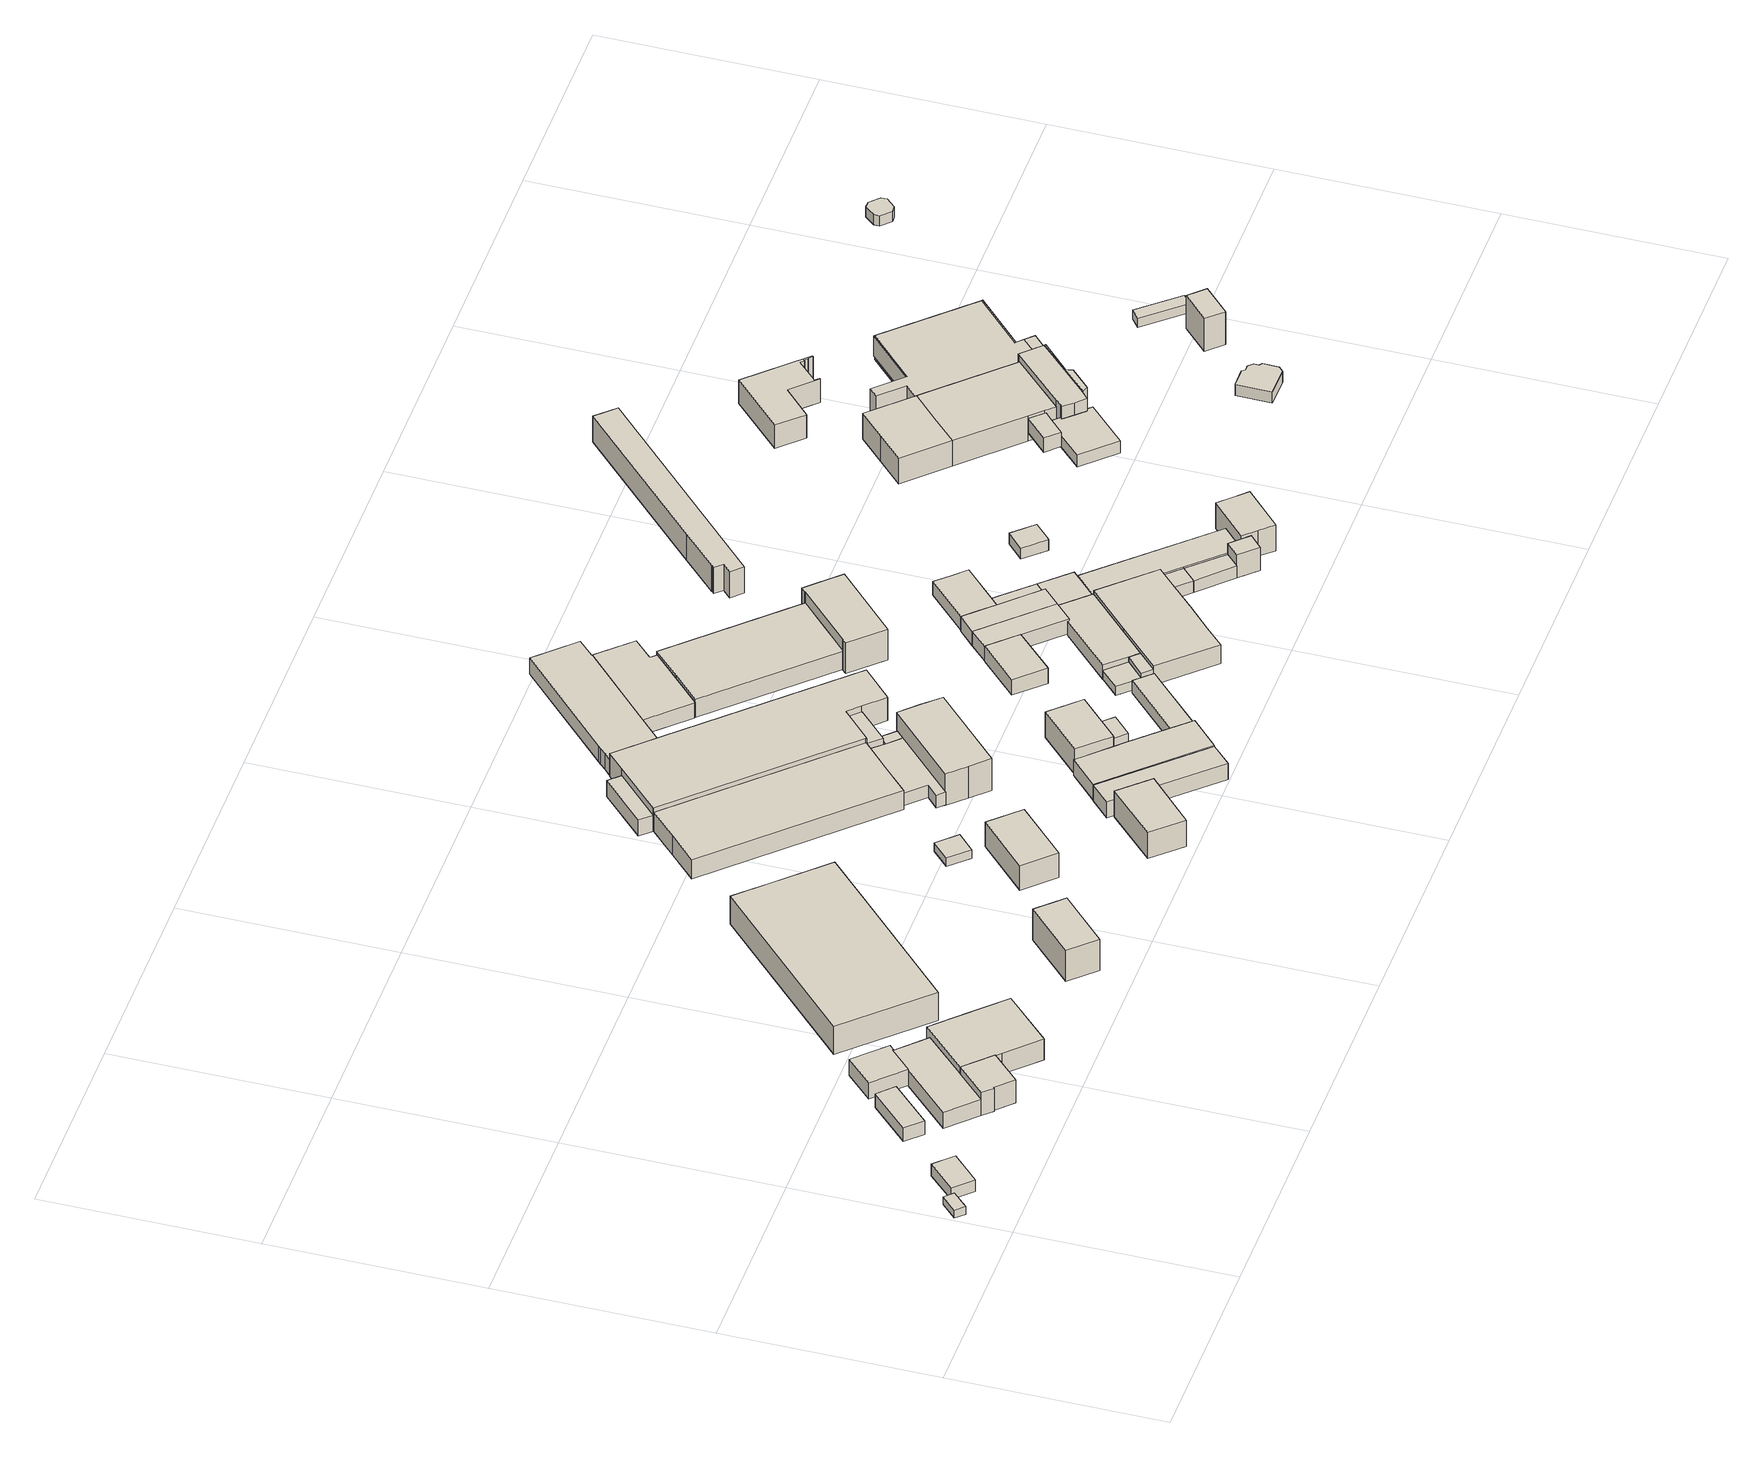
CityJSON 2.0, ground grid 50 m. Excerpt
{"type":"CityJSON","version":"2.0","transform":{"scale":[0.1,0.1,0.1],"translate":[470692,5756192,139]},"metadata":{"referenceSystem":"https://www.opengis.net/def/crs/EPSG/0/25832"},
"CityObjects":{
"building1":{"type":"Building","attributes":{"Gemeindeschluessel":"05711000","BezugspunktDach":"2000","function":"31001_9998","measuredHeight":2.02},"address":[{"country":"Germany","locality":"Bielefeld","thoroughfareNumber":"7","thoroughfareName":"Edisonstraße"}],"geometry":[{"type":"Solid","lod":"1","boundaries":[[[[0,1,2,3]],[[4,5,6,7]],[[4,7,3,2]],[[5,4,2,1]],[[6,5,1,0]],[[7,6,0,3]]]]}]},
"building2":{"type":"Building","attributes":{"Gemeindeschluessel":"05711000","BezugspunktDach":"2000","function":"31001_9998","measuredHeight":3.13},"address":[{"country":"Germany","locality":"Bielefeld","thoroughfareNumber":"13","thoroughfareName":"Edisonstraße"}],"geometry":[{"type":"Solid","lod":"1","boundaries":[[[[8,9,10,11]],[[12,13,14,15]],[[12,15,11,10]],[[13,12,10,9]],[[14,13,9,8]],[[15,14,8,11]]]]}]},
"building3":{"type":"Building","attributes":{"Gemeindeschluessel":"05711000","BezugspunktDach":"2000","function":"31001_9998","measuredHeight":3.71},"address":[{"country":"Germany","locality":"Bielefeld","thoroughfareNumber":"13","thoroughfareName":"Edisonstraße"}],"geometry":[{"type":"Solid","lod":"1","boundaries":[[[[16,17,18,19]],[[20,21,22,23]],[[20,23,19,18]],[[21,20,18,17]],[[22,21,17,16]],[[23,22,16,19]]]]}]},
"building4":{"type":"Building","attributes":{"Gemeindeschluessel":"05711000","BezugspunktDach":"2000","function":"31001_1010","measuredHeight":6.26},"address":[{"country":"Germany","locality":"Bielefeld","thoroughfareNumber":"11","thoroughfareName":"Edisonstraße"}],"geometry":[{"type":"Solid","lod":"1","boundaries":[[[[24,25,26,27,28,29]],[[30,31,32,33,34,35]],[[30,35,29,28]],[[31,30,28,27]],[[32,31,27,26]],[[33,32,26,25]],[[34,33,25,24]],[[35,34,24,29]]]]}]},
"building5":{"type":"Building","attributes":{"Gemeindeschluessel":"05711000","BezugspunktDach":"2000","function":"31001_2100","measuredHeight":4.47},"address":[{"country":"Germany","locality":"Bielefeld","thoroughfareNumber":"13","thoroughfareName":"Edisonstraße"}],"geometry":[{"type":"Solid","lod":"1","boundaries":[[[[36,37,38,39,40,41,42]],[[33,43,44,45,46,47,34]],[[33,34,42,41]],[[43,33,41,40]],[[44,43,40,39]],[[45,44,39,38]],[[46,45,38,37]],[[47,46,37,36]],[[34,47,36,42]]]]}]},
"building6":{"type":"Building","attributes":{"Gemeindeschluessel":"05711000","BezugspunktDach":"2000","function":"31001_2100","measuredHeight":5.77},"address":[{"country":"Germany","locality":"Bielefeld","thoroughfareNumber":"13","thoroughfareName":"Edisonstraße"}],"geometry":[{"type":"Solid","lod":"1","boundaries":[[[[48,49,50,51,52,53]],[[54,55,56,57,58,59]],[[54,59,53,52]],[[55,54,52,51]],[[56,55,51,50]],[[57,56,50,49]],[[58,57,49,48]],[[59,58,48,53]]]]}]},
"building7":{"type":"Building","attributes":{"Gemeindeschluessel":"05711000","BezugspunktDach":"2000","function":"31001_2100","measuredHeight":6.58},"address":[{"country":"Germany","locality":"Bielefeld","thoroughfareNumber":"11","thoroughfareName":"Edisonstraße"}],"geometry":[{"type":"Solid","lod":"1","boundaries":[[[[60,61,62,63,64,65]],[[66,67,68,69,70,71]],[[66,71,65,64]],[[67,66,64,63]],[[68,67,63,62]],[[69,68,62,61]],[[70,69,61,60]],[[71,70,60,65]]]]}]},
"building8":{"type":"Building","attributes":{"Gemeindeschluessel":"05711000","BezugspunktDach":"2000","function":"31001_2100","measuredHeight":7.68},"address":[{"country":"Germany","locality":"Bielefeld","thoroughfareNumber":"15","thoroughfareName":"Edisonstraße"}],"geometry":[{"type":"Solid","lod":"1","boundaries":[[[[72,73,74,75,76,77]],[[78,79,80,81,82,83]],[[78,83,77,76]],[[79,78,76,75]],[[80,79,75,74]],[[81,80,74,73]],[[82,81,73,72]],[[83,82,72,77]]]]}]},
"building9":{"type":"Building","attributes":{"Gemeindeschluessel":"05711000","BezugspunktDach":"2000","function":"31001_2100","measuredHeight":8.53},"address":[{"country":"Germany","locality":"Bielefeld","thoroughfareNumber":"15","thoroughfareName":"Edisonstraße"}],"geometry":[{"type":"Solid","lod":"1","boundaries":[[[[84,85,86,87]],[[88,89,90,91]],[[88,91,87,86]],[[89,88,86,85]],[[90,89,85,84]],[[91,90,84,87]]]]}]},
"building10":{"type":"Building","attributes":{"Gemeindeschluessel":"05711000","BezugspunktDach":"2000","function":"31001_1100","measuredHeight":7.45},"address":[{"country":"Germany","locality":"Bielefeld","thoroughfareNumber":"15","thoroughfareName":"Edisonstraße"}],"geometry":[{"type":"Solid","lod":"1","boundaries":[[[[92,93,94,95]],[[96,97,98,99]],[[96,99,95,94]],[[97,96,94,93]],[[98,97,93,92]],[[99,98,92,95]]]]}]},
"building11":{"type":"Building","attributes":{"Gemeindeschluessel":"05711000","BezugspunktDach":"2000","function":"31001_9998","measuredHeight":2.25},"address":[{"country":"Germany","locality":"Bielefeld","thoroughfareNumber":"15","thoroughfareName":"Edisonstraße"}],"geometry":[{"type":"Solid","lod":"1","boundaries":[[[[100,101,102,103]],[[104,105,106,107]],[[104,107,103,102]],[[105,104,102,101]],[[106,105,101,100]],[[107,106,100,103]]]]}]},
"building12":{"type":"Building","attributes":{"Gemeindeschluessel":"05711000","BezugspunktDach":"2000","function":"31001_1100","measuredHeight":7.18},"address":[{"country":"Germany","locality":"Bielefeld","thoroughfareNumber":"2","thoroughfareName":"Edisonstraße"}],"geometry":[{"type":"Solid","lod":"1","boundaries":[[[[108,109,110,111]],[[112,113,114,115]],[[112,115,111,110]],[[113,112,110,109]],[[114,113,109,108]],[[115,114,108,111]]]]}]},
"building13":{"type":"Building","attributes":{"Gemeindeschluessel":"05711000","BezugspunktDach":"2000","function":"31001_2100","measuredHeight":5.97},"address":[{"country":"Germany","locality":"Bielefeld","thoroughfareNumber":"17","thoroughfareName":"Edisonstraße"}],"geometry":[{"type":"Solid","lod":"1","boundaries":[[[[116,117,118,119,120,121,122,123]],[[124,125,126,127,128,129,130,131]],[[124,131,123,122]],[[125,124,122,121]],[[126,125,121,120]],[[127,126,120,119]],[[128,127,119,118]],[[129,128,118,117]],[[130,129,117,116]],[[131,130,116,123]]]]}]},
"building14":{"type":"Building","attributes":{"Gemeindeschluessel":"05711000","BezugspunktDach":"2000","function":"31001_2100","measuredHeight":5.13},"address":[{"country":"Germany","locality":"Bielefeld","thoroughfareNumber":"2","thoroughfareName":"Edisonstraße"}],"geometry":[{"type":"Solid","lod":"1","boundaries":[[[[132,133,134,135,136,137]],[[138,139,140,141,142,143]],[[138,143,137,136]],[[139,138,136,135]],[[140,139,135,134]],[[141,140,134,133]],[[142,141,133,132]],[[143,142,132,137]]]]}]},
"building15":{"type":"Building","attributes":{"Gemeindeschluessel":"05711000","function":"31001_1100"},"address":[{"country":"Germany","locality":"Bielefeld","thoroughfareNumber":"17","thoroughfareName":"Edisonstraße"}],"children":["building15-1","building15-2"]},
"building15-1":{"type":"BuildingPart","attributes":{"BezugspunktDach":"2000","measuredHeight":9.42},"parents":["building15"],"geometry":[{"type":"Solid","lod":"1","boundaries":[[[[144,145,146,147,148,149]],[[150,151,152,153,154,155]],[[150,155,149,148]],[[151,150,148,147]],[[152,151,147,146]],[[153,152,146,145]],[[154,153,145,144]],[[155,154,144,149]]]]}]},
"building15-2":{"type":"BuildingPart","attributes":{"BezugspunktDach":"2000","measuredHeight":3.49},"address":[{"country":"Germany","locality":"Bielefeld","thoroughfareNumber":"17","thoroughfareName":"Edisonstraße"}],"parents":["building15"],"geometry":[{"type":"Solid","lod":"1","boundaries":[[[[156,157,158,159,160,161,162,163]],[[164,165,166,131,129,167,168,169]],[[164,169,163,162]],[[165,164,162,161]],[[166,165,161,160]],[[131,166,160,159]],[[129,131,159,158]],[[167,129,158,157]],[[168,167,157,156]],[[169,168,156,163]]]]}]},
"building16":{"type":"Building","attributes":{"Gemeindeschluessel":"05711000","BezugspunktDach":"2000","function":"31001_2100","measuredHeight":4.36},"address":[{"country":"Germany","locality":"Bielefeld","thoroughfareNumber":"4","thoroughfareName":"Edisonstraße"}],"geometry":[{"type":"Solid","lod":"1","boundaries":[[[[170,171,172,173,174,175,176]],[[177,178,179,180,181,182,183]],[[177,183,176,175]],[[178,177,175,174]],[[179,178,174,173]],[[180,179,173,172]],[[181,180,172,171]],[[182,181,171,170]],[[183,182,170,176]]]]}]},
"building17":{"type":"Building","attributes":{"Gemeindeschluessel":"05711000","function":"31001_2100"},"address":[{"country":"Germany","locality":"Bielefeld","thoroughfareNumber":"17","thoroughfareName":"Edisonstraße"}],"children":["building17-1","building17-2"]},
"building17-1":{"type":"BuildingPart","attributes":{"BezugspunktDach":"2000","measuredHeight":6.45},"parents":["building17"],"geometry":[{"type":"Solid","lod":"1","boundaries":[[[[184,185,186,187,188,189,190,191,192,193,194,195]],[[196,197,198,199,200,128,127,201,202,203,204,205]],[[196,205,195,194]],[[197,196,194,193]],[[198,197,193,192]],[[199,198,192,191]],[[200,199,191,190]],[[128,200,190,189]],[[127,128,189,188]],[[201,127,188,187]],[[202,201,187,186]],[[203,202,186,185]],[[204,203,185,184]],[[205,204,184,195]]]]}]},
"building17-2":{"type":"BuildingPart","attributes":{"BezugspunktDach":"2000","measuredHeight":4.41},"address":[{"country":"Germany","locality":"Bielefeld","thoroughfareNumber":"17","thoroughfareName":"Edisonstraße"}],"parents":["building17"],"geometry":[{"type":"Solid","lod":"1","boundaries":[[[[206,207,208,209]],[[201,210,211,202]],[[201,202,209,208]],[[210,201,208,207]],[[211,210,207,206]],[[202,211,206,209]]]]}]},
"building18":{"type":"Building","attributes":{"Gemeindeschluessel":"05711000","BezugspunktDach":"2000","function":"31001_2523","measuredHeight":3.51},"address":[{"country":"Germany","locality":"Bielefeld","thoroughfareNumber":"17","thoroughfareName":"Edisonstraße"}],"geometry":[{"type":"Solid","lod":"1","boundaries":[[[[212,157,156,213]],[[168,167,214,215]],[[168,215,213,156]],[[167,168,156,157]],[[214,167,157,212]],[[215,214,212,213]]]]}]},
"building19":{"type":"Building","attributes":{"Gemeindeschluessel":"05711000","function":"31001_1100"},"address":[{"country":"Germany","locality":"Bielefeld","thoroughfareNumber":"4","thoroughfareName":"Edisonstraße"}],"children":["building19-1","building19-2"]},
"building19-1":{"type":"BuildingPart","attributes":{"BezugspunktDach":"2000","measuredHeight":7.54},"parents":["building19"],"geometry":[{"type":"Solid","lod":"1","boundaries":[[[[216,217,218,219]],[[220,221,222,223]],[[220,223,219,218]],[[221,220,218,217]],[[222,221,217,216]],[[223,222,216,219]]]]}]},
"building19-2":{"type":"BuildingPart","attributes":{"BezugspunktDach":"2000","measuredHeight":6.31},"parents":["building19"],"geometry":[{"type":"Solid","lod":"1","boundaries":[[[[224,225,226,227]],[[228,220,229,230]],[[228,230,227,226]],[[220,228,226,225]],[[229,220,225,224]],[[230,229,224,227]]]]}]},
"building20":{"type":"Building","attributes":{"Gemeindeschluessel":"05711000","BezugspunktDach":"2000","function":"51009_1610","measuredHeight":4.84},"address":[{"country":"Germany"}],"geometry":[{"type":"Solid","lod":"1","boundaries":[[[[231,232,233,234]],[[235,200,199,198]],[[235,198,234,233]],[[200,235,233,232]],[[199,200,232,231]],[[198,199,231,234]]]]}]},
"building21":{"type":"Building","attributes":{"Gemeindeschluessel":"05711000","BezugspunktDach":"2000","function":"31001_2100","measuredHeight":4.46},"address":[{"country":"Germany","locality":"Bielefeld","thoroughfareNumber":"19","thoroughfareName":"Edisonstraße"}],"geometry":[{"type":"Solid","lod":"1","boundaries":[[[[236,237,238,239,240,241,242,243,244,245,246]],[[247,248,249,250,251,252,253,254,255,256,257]],[[247,257,246,245]],[[248,247,245,244]],[[249,248,244,243]],[[250,249,243,242]],[[251,250,242,241]],[[252,251,241,240]],[[253,252,240,239]],[[254,253,239,238]],[[255,254,238,237]],[[256,255,237,236]],[[257,256,236,246]]]]}]},
"building22":{"type":"Building","attributes":{"Gemeindeschluessel":"05711000","BezugspunktDach":"2000","function":"31001_2100","measuredHeight":3.38},"address":[{"country":"Germany","locality":"Bielefeld","thoroughfareNumber":"4","thoroughfareName":"Edisonstraße"}],"geometry":[{"type":"Solid","lod":"1","boundaries":[[[[258,259,260,261]],[[183,182,262,263]],[[183,263,261,260]],[[182,183,260,259]],[[262,182,259,258]],[[263,262,258,261]]]]}]},
"building23":{"type":"Building","attributes":{"Gemeindeschluessel":"05711000","BezugspunktDach":"2000","function":"31001_2100","measuredHeight":4.14},"address":[{"country":"Germany","locality":"Bielefeld","thoroughfareNumber":"19","thoroughfareName":"Edisonstraße"}],"geometry":[{"type":"Solid","lod":"1","boundaries":[[[[264,265,266,237,236,267,268]],[[269,270,271,272,273,274,275]],[[269,275,268,267]],[[270,269,267,236]],[[271,270,236,237]],[[272,271,237,266]],[[273,272,266,265]],[[274,273,265,264]],[[275,274,264,268]]]]}]},
"building24":{"type":"Building","attributes":{"Gemeindeschluessel":"05711000","BezugspunktDach":"2000","function":"31001_9998","measuredHeight":2.49},"address":[{"country":"Germany","locality":"Bielefeld","thoroughfareNumber":"6","thoroughfareName":"Edisonstraße"}],"geometry":[{"type":"Solid","lod":"1","boundaries":[[[[276,277,278,279]],[[280,281,282,283]],[[280,283,279,278]],[[281,280,278,277]],[[282,281,277,276]],[[283,282,276,279]]]]}]},
"building25":{"type":"Building","attributes":{"Gemeindeschluessel":"05711000","BezugspunktDach":"2000","function":"31001_1100","measuredHeight":4.9},"address":[{"country":"Germany","locality":"Bielefeld","thoroughfareNumber":"6","thoroughfareName":"Edisonstraße"}],"geometry":[{"type":"Solid","lod":"1","boundaries":[[[[284,285,286,287]],[[288,289,290,291]],[[288,291,287,286]],[[289,288,286,285]],[[290,289,285,284]],[[291,290,284,287]]]]}]},
"building26":{"type":"Building","attributes":{"Gemeindeschluessel":"05711000","BezugspunktDach":"2000","function":"31001_2100","measuredHeight":6.17},"address":[{"country":"Germany","locality":"Bielefeld","thoroughfareNumber":"19","thoroughfareName":"Edisonstraße"}],"geometry":[{"type":"Solid","lod":"1","boundaries":[[[[292,293,294,295,296,297,298,299]],[[300,301,275,302,303,304,305,306]],[[300,306,299,298]],[[301,300,298,297]],[[275,301,297,296]],[[302,275,296,295]],[[303,302,295,294]],[[304,303,294,293]],[[305,304,293,292]],[[306,305,292,299]]]]}]},
"building27":{"type":"Building","attributes":{"Gemeindeschluessel":"05711000","function":"31001_2100"},"address":[{"country":"Germany","locality":"Bielefeld","thoroughfareNumber":"6","thoroughfareName":"Edisonstraße"}],"children":["building27-1","building27-2"]},
"building27-1":{"type":"BuildingPart","attributes":{"BezugspunktDach":"2000","measuredHeight":3.84},"parents":["building27"],"geometry":[{"type":"Solid","lod":"1","boundaries":[[[[307,308,309,310,311,312,313,314]],[[315,316,317,318,319,320,321,322]],[[315,322,314,313]],[[316,315,313,312]],[[317,316,312,311]],[[318,317,311,310]],[[319,318,310,309]],[[320,319,309,308]],[[321,320,308,307]],[[322,321,307,314]]]]}]},
"building27-2":{"type":"BuildingPart","attributes":{"BezugspunktDach":"2000","measuredHeight":3.84},"parents":["building27"],"geometry":[{"type":"Solid","lod":"1","boundaries":[[[[310,323,324,311]],[[325,326,318,317]],[[325,317,311,324]],[[326,325,324,323]],[[318,326,323,310]],[[317,318,310,311]]]]}]},
"building28":{"type":"Building","attributes":{"Gemeindeschluessel":"05711000","BezugspunktDach":"2000","function":"31001_2100","measuredHeight":8.3},"address":[{"country":"Germany","locality":"Bielefeld","thoroughfareNumber":"19","thoroughfareName":"Edisonstraße"}],"geometry":[{"type":"Solid","lod":"1","boundaries":[[[[327,328,329,330,331,332,333,334]],[[335,336,337,338,339,340,341,342]],[[335,342,334,333]],[[336,335,333,332]],[[337,336,332,331]],[[338,337,331,330]],[[339,338,330,329]],[[340,339,329,328]],[[341,340,328,327]],[[342,341,327,334]]]]}]},
"building29":{"type":"Building","attributes":{"Gemeindeschluessel":"05711000","BezugspunktDach":"2000","function":"31001_2100","measuredHeight":4.78},"address":[{"country":"Germany","locality":"Bielefeld","thoroughfareNumber":"6","thoroughfareName":"Edisonstraße"}],"geometry":[{"type":"Solid","lod":"1","boundaries":[[[[343,344,345,346]],[[347,348,349,350]],[[347,350,346,345]],[[348,347,345,344]],[[349,348,344,343]],[[350,349,343,346]]]]}]},
"building30":{"type":"Building","attributes":{"Gemeindeschluessel":"05711000","BezugspunktDach":"2000","function":"31001_2100","measuredHeight":6.59},"address":[{"country":"Germany","locality":"Bielefeld","thoroughfareNumber":"27","thoroughfareName":"Industriestraße"}],"geometry":[{"type":"Solid","lod":"1","boundaries":[[[[351,352,353,354,355,356,357,358]],[[359,360,361,362,363,364,365,366]],[[359,366,358,357]],[[360,359,357,356]],[[361,360,356,355]],[[362,361,355,354]],[[363,362,354,353]],[[364,363,353,352]],[[365,364,352,351]],[[366,365,351,358]]]]}]},
"building31":{"type":"Building","attributes":{"Gemeindeschluessel":"05711000","function":"31001_2100"},"address":[{"country":"Germany","locality":"Bielefeld","thoroughfareNumber":"8","thoroughfareName":"Edisonstraße"}],"children":["building31-1","building31-2"]},
"building31-1":{"type":"BuildingPart","attributes":{"BezugspunktDach":"2000","measuredHeight":4.72},"parents":["building31"],"geometry":[{"type":"Solid","lod":"1","boundaries":[[[[367,368,369,343,346,370]],[[350,349,371,372,373,374]],[[350,374,370,346]],[[349,350,346,343]],[[371,349,343,369]],[[372,371,369,368]],[[373,372,368,367]],[[374,373,367,370]]]]}]},
"building31-2":{"type":"BuildingPart","attributes":{"BezugspunktDach":"2000","measuredHeight":3},"address":[{"country":"Germany","locality":"Bielefeld","thoroughfareNumber":"8","thoroughfareName":"Edisonstraße"}],"parents":["building31"],"geometry":[{"type":"Solid","lod":"1","boundaries":[[[[375,376,377,378]],[[373,372,379,380]],[[373,380,378,377]],[[372,373,377,376]],[[379,372,376,375]],[[380,379,375,378]]]]}]},
"building32":{"type":"Building","attributes":{"Gemeindeschluessel":"05711000","BezugspunktDach":"2000","function":"31001_1100","measuredHeight":4.46},"address":[{"country":"Germany","locality":"Bielefeld","thoroughfareNumber":"8","thoroughfareName":"Edisonstraße"}],"geometry":[{"type":"Solid","lod":"1","boundaries":[[[[381,382,383,369,384,368,385]],[[386,387,388,389,390,391,392]],[[386,392,385,368]],[[387,386,368,384]],[[388,387,384,369]],[[389,388,369,383]],[[390,389,383,382]],[[391,390,382,381]],[[392,391,381,385]]]]}]},
"building33":{"type":"Building","attributes":{"Gemeindeschluessel":"05711000","BezugspunktDach":"2000","function":"31001_9998","measuredHeight":2.92},"address":[{"country":"Germany","locality":"Bielefeld","thoroughfareNumber":"8","thoroughfareName":"Edisonstraße"}],"geometry":[{"type":"Solid","lod":"1","boundaries":[[[[393,378,377,394,395,396,397]],[[398,350,374,373,380,399,400]],[[398,400,397,396]],[[350,398,396,395]],[[374,350,395,394]],[[373,374,394,377]],[[380,373,377,378]],[[399,380,378,393]],[[400,399,393,397]]]]}]},
"building34":{"type":"Building","attributes":{"Gemeindeschluessel":"05711000","function":"31001_2100"},"address":[{"country":"Germany","locality":"Bielefeld","thoroughfareNumber":"27","thoroughfareName":"Industriestraße"}],"children":["building34-1","building34-2","building34-3"]},
"building34-1":{"type":"BuildingPart","attributes":{"BezugspunktDach":"2000","measuredHeight":3.19},"parents":["building34"],"geometry":[{"type":"Solid","lod":"1","boundaries":[[[[401,402,403,404]],[[405,406,407,408]],[[405,408,404,403]],[[406,405,403,402]],[[407,406,402,401]],[[408,407,401,404]]]]}]},
"building34-2":{"type":"BuildingPart","attributes":{"BezugspunktDach":"2000","measuredHeight":3.22},"address":[{"country":"Germany","locality":"Bielefeld","thoroughfareNumber":"27","thoroughfareName":"Industriestraße"}],"parents":["building34"],"geometry":[{"type":"Solid","lod":"1","boundaries":[[[[409,404,403,410]],[[405,408,411,412]],[[405,412,410,403]],[[408,405,403,404]],[[411,408,404,409]],[[412,411,409,410]]]]}]},
"building34-3":{"type":"BuildingPart","attributes":{"BezugspunktDach":"2000","measuredHeight":6.2},"address":[{"country":"Germany","locality":"Bielefeld","thoroughfareNumber":"27","thoroughfareName":"Industriestraße"}],"parents":["building34"],"geometry":[{"type":"Solid","lod":"1","boundaries":[[[[413,414,415,416,417,418]],[[419,412,411,420,421,422]],[[419,422,418,417]],[[412,419,417,416]],[[411,412,416,415]],[[420,411,415,414]],[[421,420,414,413]],[[422,421,413,418]]]]}]},
"building35":{"type":"Building","attributes":{"Gemeindeschluessel":"05711000","BezugspunktDach":"2000","function":"31001_2100","measuredHeight":3.61},"address":[{"country":"Germany","locality":"Bielefeld","thoroughfareNumber":"29","thoroughfareName":"Industriestraße"}],"geometry":[{"type":"Solid","lod":"1","boundaries":[[[[423,424,425,426,427,428,429,430,431]],[[421,420,411,408,407,316,315,432,433]],[[421,433,431,430]],[[420,421,430,429]],[[411,420,429,428]],[[408,411,428,427]],[[407,408,427,426]],[[316,407,426,425]],[[315,316,425,424]],[[432,315,424,423]],[[433,432,423,431]]]]}]},
"building36":{"type":"Building","attributes":{"Gemeindeschluessel":"05711000","BezugspunktDach":"2000","function":"31001_9998","measuredHeight":3.01},"address":[{"country":"Germany","locality":"Bielefeld","thoroughfareNumber":"8","thoroughfareName":"Edisonstraße"}],"geometry":[{"type":"Solid","lod":"1","boundaries":[[[[434,435,436,437]],[[438,439,440,441]],[[438,441,437,436]],[[439,438,436,435]],[[440,439,435,434]],[[441,440,434,437]]]]}]},
"building37":{"type":"Building","attributes":{"Gemeindeschluessel":"05711000","BezugspunktDach":"2000","function":"31001_2100","measuredHeight":7.52},"address":[{"country":"Germany","locality":"Bielefeld","thoroughfareNumber":"29","thoroughfareName":"Industriestraße"}],"geometry":[{"type":"Solid","lod":"1","boundaries":[[[[442,443,444,445,446,447]],[[448,449,421,450,451,452]],[[448,452,447,446]],[[449,448,446,445]],[[421,449,445,444]],[[450,421,444,443]],[[451,450,443,442]],[[452,451,442,447]]]]}]},
"building38":{"type":"Building","attributes":{"Gemeindeschluessel":"05711000","BezugspunktDach":"2000","function":"51009_1610","measuredHeight":7.09},"address":[{"country":"Germany"}],"geometry":[{"type":"Solid","lod":"1","boundaries":[[[[453,454,455,456,457,458,459,460,461]],[[462,463,464,465,466,467,468,469,470]],[[462,470,461,460]],[[463,462,460,459]],[[464,463,459,458]],[[465,464,458,457]],[[466,465,457,456]],[[467,466,456,455]],[[468,467,455,454]],[[469,468,454,453]],[[470,469,453,461]]]]}]},
"building39":{"type":"Building","attributes":{"Gemeindeschluessel":"05711000","function":"31001_2100"},"address":[{"country":"Germany","locality":"Bielefeld","thoroughfareNumber":"31","thoroughfareName":"Industriestraße"}],"children":["building39-1","building39-2"]},
"building39-1":{"type":"BuildingPart","attributes":{"BezugspunktDach":"2000","measuredHeight":3.35},"parents":["building39"],"geometry":[{"type":"Solid","lod":"1","boundaries":[[[[471,472,473,474,475,476,477,478,479]],[[480,481,482,483,484,485,486,487,488]],[[480,488,479,478]],[[481,480,478,477]],[[482,481,477,476]],[[483,482,476,475]],[[484,483,475,474]],[[485,484,474,473]],[[486,485,473,472]],[[487,486,472,471]],[[488,487,471,479]]]]}]},
"building39-2":{"type":"BuildingPart","attributes":{"BezugspunktDach":"2000","measuredHeight":3.9},"address":[{"country":"Germany","locality":"Bielefeld","thoroughfareNumber":"31","thoroughfareName":"Industriestraße"}],"parents":["building39"],"geometry":[{"type":"Solid","lod":"1","boundaries":[[[[489,490,491,492,493]],[[494,495,496,497,498]],[[494,498,493,492]],[[495,494,492,491]],[[496,495,491,490]],[[497,496,490,489]],[[498,497,489,493]]]]}]},
"building40":{"type":"Building","attributes":{"Gemeindeschluessel":"05711000","function":"31001_2100"},"address":[{"country":"Germany","locality":"Bielefeld","thoroughfareNumber":"31","thoroughfareName":"Industriestraße"}],"children":["building40-1","building40-2"]},
"building40-1":{"type":"BuildingPart","attributes":{"BezugspunktDach":"2000","measuredHeight":7.98},"parents":["building40"],"geometry":[{"type":"Solid","lod":"1","boundaries":[[[[499,500,501,502,503,504,505,506]],[[507,508,509,510,511,512,513,514]],[[507,514,506,505]],[[508,507,505,504]],[[509,508,504,503]],[[510,509,503,502]],[[511,510,502,501]],[[512,511,501,500]],[[513,512,500,499]],[[514,513,499,506]]]]}]},
"building40-2":{"type":"BuildingPart","attributes":{"BezugspunktDach":"2000","measuredHeight":8.04},"address":[{"country":"Germany","locality":"Bielefeld","thoroughfareNumber":"31","thoroughfareName":"Industriestraße"}],"parents":["building40"],"geometry":[{"type":"Solid","lod":"1","boundaries":[[[[500,515,516,517,518,502,501]],[[519,520,521,522,523,524,525]],[[519,525,501,502]],[[520,519,502,518]],[[521,520,518,517]],[[522,521,517,516]],[[523,522,516,515]],[[524,523,515,500]],[[525,524,500,501]]]]}]},
"building41":{"type":"Building","attributes":{"Gemeindeschluessel":"05711000","BezugspunktDach":"2000","function":"31001_1010","measuredHeight":6.42},"address":[{"country":"Germany","locality":"Bielefeld","thoroughfareNumber":"25","thoroughfareName":"Edisonstraße"}],"geometry":[{"type":"Solid","lod":"1","boundaries":[[[[526,527,528,529,530,531,532,533,534,535,536,537,538,539]],[[540,541,542,543,544,545,546,547,548,549,550,551,552,553]],[[540,553,539,538]],[[541,540,538,537]],[[542,541,537,536]],[[543,542,536,535]],[[544,543,535,534]],[[545,544,534,533]],[[546,545,533,532]],[[547,546,532,531]],[[548,547,531,530]],[[549,548,530,529]],[[550,549,529,528]],[[551,550,528,527]],[[552,551,527,526]],[[553,552,526,539]]]]}]},
"building42":{"type":"Building","attributes":{"Gemeindeschluessel":"05711000","function":"31001_1100"},"address":[{"country":"Germany","locality":"Bielefeld","thoroughfareNumber":"31","thoroughfareName":"Industriestraße"}],"children":["building42-1","building42-2"]},
"building42-1":{"type":"BuildingPart","attributes":{"BezugspunktDach":"2000","measuredHeight":6.87},"parents":["building42"],"geometry":[{"type":"Solid","lod":"1","boundaries":[[[[554,555,556,557,558,559,560,561,562,563,564,565,566]],[[567,568,569,570,571,572,573,574,575,576,577,578,579]],[[567,579,566,565]],[[568,567,565,564]],[[569,568,564,563]],[[570,569,563,562]],[[571,570,562,561]],[[572,571,561,560]],[[573,572,560,559]],[[574,573,559,558]],[[575,574,558,557]],[[576,575,557,556]],[[577,576,556,555]],[[578,577,555,554]],[[579,578,554,566]]]]}]},
"building42-2":{"type":"BuildingPart","attributes":{"BezugspunktDach":"2000","measuredHeight":6.88},"address":[{"country":"Germany","locality":"Bielefeld","thoroughfareNumber":"31","thoroughfareName":"Industriestraße"}],"parents":["building42"],"geometry":[{"type":"Solid","lod":"1","boundaries":[[[[580,581,582,583,584,585]],[[586,578,577,587,588,589]],[[586,589,585,584]],[[578,586,584,583]],[[577,578,583,582]],[[587,577,582,581]],[[588,587,581,580]],[[589,588,580,585]]]]}]},
"building43":{"type":"Building","attributes":{"Gemeindeschluessel":"05711000","BezugspunktDach":"2000","function":"31001_2100","measuredHeight":3.07},"address":[{"country":"Germany","locality":"Bielefeld","thoroughfareNumber":"20","thoroughfareName":"Industriestraße"}],"geometry":[{"type":"Solid","lod":"1","boundaries":[[[[590,591,592,593,594,595,596,597,598,599]],[[600,601,602,603,604,605,606,607,608,609]],[[600,609,599,598]],[[601,600,598,597]],[[602,601,597,596]],[[603,602,596,595]],[[604,603,595,594]],[[605,604,594,593]],[[606,605,593,592]],[[607,606,592,591]],[[608,607,591,590]],[[609,608,590,599]]]]}]},
"building44":{"type":"Building","attributes":{"Gemeindeschluessel":"05711000","function":"31001_2100"},"address":[{"country":"Germany","locality":"Bielefeld","thoroughfareNumber":"31","thoroughfareName":"Industriestraße"}],"children":["building44-1","building44-2","building44-3","building44-4"]},
"building44-1":{"type":"BuildingPart","attributes":{"BezugspunktDach":"2000","measuredHeight":6.61},"parents":["building44"],"geometry":[{"type":"Solid","lod":"1","boundaries":[[[[610,611,612,613,614,615,616,617,618,619,620,621,622,623,624]],[[625,626,627,628,629,630,631,524,523,632,633,634,635,636,637]],[[625,637,624,623]],[[626,625,623,622]],[[627,626,622,621]],[[628,627,621,620]],[[629,628,620,619]],[[630,629,619,618]],[[631,630,618,617]],[[524,631,617,616]],[[523,524,616,615]],[[632,523,615,614]],[[633,632,614,613]],[[634,633,613,612]],[[635,634,612,611]],[[636,635,611,610]],[[637,636,610,624]]]]}]},
"building44-2":{"type":"BuildingPart","attributes":{"BezugspunktDach":"2000","measuredHeight":5.52},"address":[{"country":"Germany","locality":"Bielefeld","thoroughfareNumber":"31","thoroughfareName":"Industriestraße"}],"parents":["building44"],"geometry":[{"type":"Solid","lod":"1","boundaries":[[[[638,611,610,624]],[[639,640,641,642]],[[639,642,624,610]],[[640,639,610,611]],[[641,640,611,638]],[[642,641,638,624]]]]}]},
"building44-3":{"type":"BuildingPart","attributes":{"BezugspunktDach":"2000","measuredHeight":4},"address":[{"country":"Germany","locality":"Bielefeld","thoroughfareNumber":"31","thoroughfareName":"Industriestraße"}],"parents":["building44"],"geometry":[{"type":"Solid","lod":"1","boundaries":[[[[620,619,643,644,645,646,647]],[[648,649,650,651,652,653,654]],[[648,654,647,646]],[[649,648,646,645]],[[650,649,645,644]],[[651,650,644,643]],[[652,651,643,619]],[[653,652,619,620]],[[654,653,620,647]]]]}]},
"building44-4":{"type":"BuildingPart","attributes":{"BezugspunktDach":"2000","measuredHeight":4.03},"address":[{"country":"Germany","locality":"Bielefeld","thoroughfareNumber":"31","thoroughfareName":"Industriestraße"}],"parents":["building44"],"geometry":[{"type":"Solid","lod":"1","boundaries":[[[[655,656,657,658]],[[659,660,661,662]],[[659,662,658,657]],[[660,659,657,656]],[[661,660,656,655]],[[662,661,655,658]]]]}]},
"building45":{"type":"Building","attributes":{"Gemeindeschluessel":"05711000","BezugspunktDach":"2100","function":"31001_2100","measuredHeight":9},"address":[{"country":"Germany","locality":"Bielefeld","thoroughfareNumber":"20","thoroughfareName":"Industriestraße"}],"geometry":[{"type":"Solid","lod":"1","boundaries":[[[[663,664,665,666]],[[667,668,669,670]],[[667,670,666,665]],[[668,667,665,664]],[[669,668,664,663]],[[670,669,663,666]]]]}]},
"building46":{"type":"Building","attributes":{"Gemeindeschluessel":"05711000","BezugspunktDach":"2000","function":"31001_9998","measuredHeight":2.42},"address":[{"country":"Germany","locality":"Bielefeld","thoroughfareNumber":"20","thoroughfareName":"Industriestraße"}],"geometry":[{"type":"Solid","lod":"1","boundaries":[[[[671,672,673,674]],[[675,676,677,678]],[[675,678,674,673]],[[676,675,673,672]],[[677,676,672,671]],[[678,677,671,674]]]]}]},
"building47":{"type":"Building","attributes":{"Gemeindeschluessel":"05711000","BezugspunktDach":"2000","function":"31001_2100","measuredHeight":2.82},"address":[{"country":"Germany","locality":"Bielefeld","thoroughfareNumber":"33","thoroughfareName":"Industriestraße"}],"geometry":[{"type":"Solid","lod":"1","boundaries":[[[[679,680,681,682,683,684,685,686]],[[687,688,689,690,691,692,693,694]],[[687,694,686,685]],[[688,687,685,684]],[[689,688,684,683]],[[690,689,683,682]],[[691,690,682,681]],[[692,691,681,680]],[[693,692,680,679]],[[694,693,679,686]]]]}]}
},
"vertices":[
[37,165,38],[1,129,38],[20,110,38],[56,146,38],[20,110,17],[1,129,17],[37,165,17],[56,146,17],
[121,217,48],[59,154,48],[99,113,48],[162,176,48],[99,113,16],[59,154,16],[121,217,16],[162,176,16],
[299,395,55],[209,305,55],[244,269,55],[335,360,55],[244,269,18],[209,305,18],[299,395,18],[335,360,18],
[407,241,80],[340,174,80],[361,152,80],[363,154,80],[401,117,80],[466,182,80],[401,117,17],[363,154,17],[361,152,17],[340,174,17],[407,241,17],[466,182,17],
[502,337,61],[440,398,61],[438,400,61],[387,349,61],[276,238,61],[340,174,61],[407,241,61],[276,238,17],[387,349,17],[438,400,17],[440,398,17],[502,337,17],
[382,478,63],[320,416,63],[387,349,63],[438,400,63],[440,398,63],[451,409,63],[440,398,19],[438,400,19],[387,349,19],[320,416,19],[382,478,19],[451,409,19],
[585,277,78],[514,348,78],[407,241,78],[478,170,78],[549,100,78],[656,206,78],[549,100,21],[478,170,21],[407,241,21],[514,348,21],[585,277,21],[656,206,21],
[946,683,103],[842,791,103],[775,860,103],[430,526,103],[601,349,103],[862,601,103],[601,349,26],[430,526,26],[775,860,26],[842,791,26],[946,683,26],[862,601,26],
[921,239,103],[812,133,103],[867,75,103],[977,181,103],[867,75,18],[812,133,18],[921,239,18],[977,181,18],
[1182,424,88],[1066,312,88],[1131,246,88],[1246,358,88],[1131,246,21],[1066,312,21],[1182,424,21],[1246,358,21],
[1130,520,49],[1090,481,49],[1131,438,49],[1172,477,49],[1131,438,26],[1090,481,26],[1130,520,26],[1172,477,26],
[1363,195,85],[1253,88,85],[1315,22,85],[1426,128,85],[1315,22,14],[1253,88,14],[1363,195,14],[1426,128,14],
[1305,683,78],[1367,742,78],[1369,744,78],[1019,1104,78],[956,1043,78],[893,981,78],[1242,622,78],[1250,630,78],[1242,622,26],[893,981,26],[956,1043,26],[1019,1104,26],[1369,744,26],[1367,742,26],[1305,683,26],[1250,630,26],
[1395,251,62],[1350,208,62],[1370,187,62],[1426,128,62],[1546,1,62],[1591,45,62],[1546,1,18],[1426,128,18],[1370,187,18],[1350,208,18],[1395,251,18],[1591,45,18],
[1485,661,110],[1447,700,110],[1284,543,110],[1322,503,110],[1360,464,110],[1523,621,110],[1360,464,23],[1322,503,23],[1284,543,23],[1447,700,23],[1485,661,23],[1523,621,23],
[1426,680,61],[1397,709,61],[1367,742,61],[1250,630,61],[1295,584,61],[1267,558,61],[1283,542,61],[1284,543,61],[1283,542,26],[1267,558,26],[1295,584,26],[1397,709,26],[1426,680,26],[1284,543,26],
[1622,147,64],[1551,222,64],[1462,313,64],[1461,315,64],[1395,251,64],[1591,45,64],[1658,109,64],[1591,45,20],[1395,251,20],[1461,315,20],[1462,313,20],[1551,222,20],[1622,147,20],[1658,109,20],
[1164,1244,90],[1164,1245,90],[1124,1206,90],[1019,1105,90],[1019,1104,90],[1369,744,90],[1370,742,90],[1441,811,90],[1468,784,90],[1511,740,90],[1584,809,90],[1248,1157,90],[1584,809,26],[1511,740,26],[1468,784,26],[1441,811,26],[1370,742,26],[1019,1105,26],[1124,1206,26],[1164,1245,26],[1164,1244,26],[1248,1157,26],
[1099,1232,70],[995,1130,70],[1019,1105,70],[1124,1206,70],[995,1130,26],[1099,1232,26],
[1417,726,61],[1444,698,61],[1417,726,26],[1444,698,26],
[1560,408,92],[1462,313,92],[1526,247,92],[1624,342,92],[1526,247,23],[1462,313,23],[1560,408,23],[1624,342,23],
[1570,290,86],[1526,247,86],[1551,222,86],[1595,264,86],[1551,222,23],[1570,290,23],[1595,264,23],
[1441,811,75],[1370,742,75],[1397,714,75],[1468,784,75],[1397,714,26],
[1311,1218,71],[1483,1382,71],[1482,1383,71],[1519,1419,71],[1435,1505,71],[1202,1281,71],[1195,1274,71],[1182,1261,71],[1164,1244,71],[1248,1157,71],[1266,1175,71],[1248,1157,27],[1164,1244,27],[1182,1261,27],[1195,1274,27],[1202,1281,27],[1435,1505,27],[1519,1419,27],[1482,1383,27],[1483,1382,27],[1311,1218,27],[1266,1175,27],
[1756,277,54],[1622,147,54],[1658,109,54],[1792,239,54],[1756,277,20],[1792,239,20],
[1523,1251,71],[1511,1264,71],[1555,1307,71],[1396,1129,71],[1397,1129,71],[1396,1129,30],[1311,1218,30],[1483,1382,30],[1555,1307,30],[1511,1264,30],[1523,1251,30],[1397,1129,30],
[1777,348,48],[1734,306,48],[1775,262,48],[1819,304,48],[1775,262,24],[1734,306,24],[1777,348,24],[1819,304,24],
[1757,602,68],[1668,515,68],[1727,453,68],[1816,541,68],[1727,453,26],[1668,515,26],[1757,602,26],[1816,541,26],
[1768,1000,80],[1767,1001,80],[1524,1252,80],[1460,1190,80],[1397,1129,80],[1639,878,80],[1640,877,80],[1704,939,80],[1640,877,30],[1639,878,30],[1460,1190,30],[1524,1252,30],[1767,1001,30],[1768,1000,30],[1704,939,30],
[1896,458,62],[1893,461,62],[1777,348,62],[1819,304,62],[1838,284,62],[1993,434,62],[1994,436,62],[1936,497,62],[1994,436,23],[1993,434,23],[1838,284,23],[1819,304,23],[1777,348,23],[1893,461,23],[1896,458,23],[1936,497,23],
[1775,262,62],[1795,242,62],[1795,242,23],[1775,262,23],
[1776,1010,112],[1767,1001,112],[1768,1000,112],[1640,877,112],[1639,878,112],[1630,869,112],[1699,797,112],[1846,938,112],[1699,797,29],[1630,869,29],[1639,878,29],[1640,877,29],[1768,1000,29],[1767,1001,29],[1776,1010,29],[1846,938,29],
[1797,641,67],[1757,602,67],[1896,458,67],[1936,497,67],[1896,458,27],[1757,602,27],[1797,641,27],[1936,497,27],
[2001,223,73],[2067,288,73],[2101,321,73],[1993,434,73],[1893,337,73],[1793,240,73],[1901,126,73],[1944,169,73],[1901,126,22],[1793,240,22],[1893,337,22],[1993,434,22],[2101,321,22],[2067,288,22],[2001,223,22],[1944,169,22],
[1973,538,67],[1895,618,67],[1836,679,67],[1975,535,67],[1836,679,27],[1895,618,27],[1973,538,27],[1975,535,27],
[1920,642,57],[1895,618,57],[1973,538,57],[1997,561,57],[1920,642,27],[1997,561,27],
[1988,708,67],[1958,738,67],[1929,769,67],[1866,648,67],[1920,642,67],[1895,618,30],[1866,648,30],[1836,679,30],[1929,769,30],[1958,738,30],[1988,708,30],[1920,642,30],
[2057,497,57],[1975,535,57],[1936,497,57],[1994,436,57],[2046,486,57],[1994,436,27],[2057,497,27],[2046,486,27],
[2101,321,55],[2067,288,55],[2106,249,55],[2139,281,55],[2106,249,23],[2067,288,23],[2101,321,23],[2139,281,23],
[2210,206,55],[2179,176,55],[2210,206,23],[2179,176,23],
[2232,183,85],[2230,185,85],[2210,206,85],[2179,176,85],[2217,136,85],[2249,166,85],[2217,136,23],[2230,185,23],[2232,183,23],[2249,166,23],
[2046,486,59],[1994,436,59],[1993,434,59],[2101,321,59],[2139,281,59],[2210,206,59],[2230,185,59],[2232,183,59],[2286,234,59],[2046,486,23],[2286,234,23],
[2136,664,60],[2096,626,60],[2141,579,60],[2181,617,60],[2141,579,30],[2096,626,30],[2136,664,30],[2181,617,30],
[2348,237,94],[2320,266,94],[2232,183,94],[2260,154,94],[2288,124,94],[2376,208,94],[2288,124,23],[2260,154,23],[2320,266,23],[2348,237,23],[2376,208,23],
[2199,1600,101],[1885,1297,101],[1803,1217,101],[1804,1216,101],[1798,1211,101],[1814,1194,101],[1794,1175,101],[1819,1150,101],[2241,1557,101],[1819,1150,30],[1794,1175,30],[1814,1194,30],[1798,1211,30],[1804,1216,30],[1803,1217,30],[1885,1297,30],[2199,1600,30],[2241,1557,30],
[2526,671,64],[2509,689,64],[2471,652,64],[2419,601,64],[2490,528,64],[2579,616,64],[2568,628,64],[2563,623,64],[2522,667,64],[2563,623,31],[2568,628,31],[2579,616,31],[2490,528,31],[2419,601,31],[2471,652,31],[2509,689,31],[2526,671,31],[2522,667,31],
[2523,702,72],[2494,732,72],[2442,682,72],[2471,652,72],[2509,689,72],[2471,652,33],[2442,682,33],[2494,732,33],[2523,702,33],[2509,689,33],
[2658,802,79],[2489,976,79],[2429,918,79],[2370,860,79],[2494,732,79],[2522,704,79],[2540,685,79],[2599,743,79],[2540,685,10],[2522,704,10],[2494,732,10],[2370,860,10],[2429,918,10],[2489,976,10],[2658,802,10],[2599,743,10],
[2487,978,79],[2400,1068,79],[2340,1010,79],[2280,952,79],[2370,860,9],[2280,952,9],[2340,1010,9],[2400,1068,9],[2487,978,9],[2489,976,9],[2429,918,9],
[2281,1225,103],[2333,1171,103],[2399,1234,103],[2454,1178,103],[2456,1180,103],[2447,1189,103],[2494,1235,103],[2501,1227,103],[2503,1229,103],[2510,1222,103],[2511,1223,103],[2520,1214,103],[2522,1216,103],[2400,1341,103],[2522,1216,39],[2520,1214,39],[2511,1223,39],[2510,1222,39],[2503,1229,39],[2501,1227,39],[2494,1235,39],[2447,1189,39],[2456,1180,39],[2454,1178,39],[2399,1234,39],[2333,1171,39],[2281,1225,39],[2400,1341,39],
[2578,637,98],[2701,759,98],[2704,762,98],[2693,773,98],[2683,783,98],[2661,805,98],[2658,802,98],[2540,685,98],[2526,671,98],[2522,667,98],[2542,645,98],[2563,623,98],[2568,628,98],[2563,623,33],[2542,645,33],[2522,667,33],[2526,671,33],[2540,685,33],[2658,802,33],[2661,805,33],[2683,783,33],[2693,773,33],[2704,762,33],[2701,759,33],[2578,637,33],[2568,628,33],
[2636,693,102],[2703,758,102],[2701,759,102],[2578,637,102],[2593,633,102],[2639,678,102],[2593,633,33],[2703,758,33],[2636,693,33],[2639,678,33],
[2824,318,61],[2817,323,61],[2817,335,61],[2807,346,61],[2794,346,61],[2788,353,61],[2742,353,61],[2741,271,61],[2812,270,61],[2823,281,61],[2812,270,30],[2741,271,30],[2742,353,30],[2788,353,30],[2794,346,30],[2807,346,30],[2817,335,30],[2817,323,30],[2824,318,30],[2823,281,30],
[2548,1015,75],[2546,1017,75],[2486,1078,75],[2467,1059,75],[2517,1007,75],[2487,978,75],[2489,976,75],[2658,802,75],[2661,805,75],[2693,773,75],[2736,816,75],[2722,830,75],[2720,831,75],[2832,938,75],[2656,1120,75],[2832,938,9],[2720,831,9],[2722,830,9],[2736,816,9],[2693,773,9],[2661,805,9],[2658,802,9],[2517,1007,9],[2467,1059,9],[2486,1078,9],[2546,1017,9],[2548,1015,9],[2656,1120,9],
[2654,1122,75],[2548,1015,20],[2546,1017,20],[2654,1122,20],[2656,1120,20],
[2704,762,75],[2701,759,75],[2703,758,75],[2708,752,75],[2755,797,75],[2708,752,35],[2703,758,35],[2701,759,35],[2704,762,35],[2693,773,35],[2736,816,35],[2755,797,35],
[2832,938,76],[2720,831,76],[2722,830,76],[2833,937,76],[2722,830,36],[2720,831,36],[2832,938,36],[2833,937,36],
[2921,516,121],[2860,457,121],[2895,421,121],[2956,480,121],[2895,421,31],[2860,457,31],[2921,516,31],[2956,480,31],
[2915,632,58],[2892,613,58],[2971,522,58],[2993,542,58],[2971,522,33],[2892,613,33],[2915,632,33],[2993,542,33],
[3100,1229,69],[3099,1243,69],[3077,1264,69],[3062,1264,69],[3042,1241,69],[3042,1227,69],[3064,1206,69],[3079,1207,69],[3064,1206,41],[3042,1227,41],[3042,1241,41],[3062,1264,41],[3077,1264,41],[3099,1243,41],[3100,1229,41],[3079,1207,41]
]}
